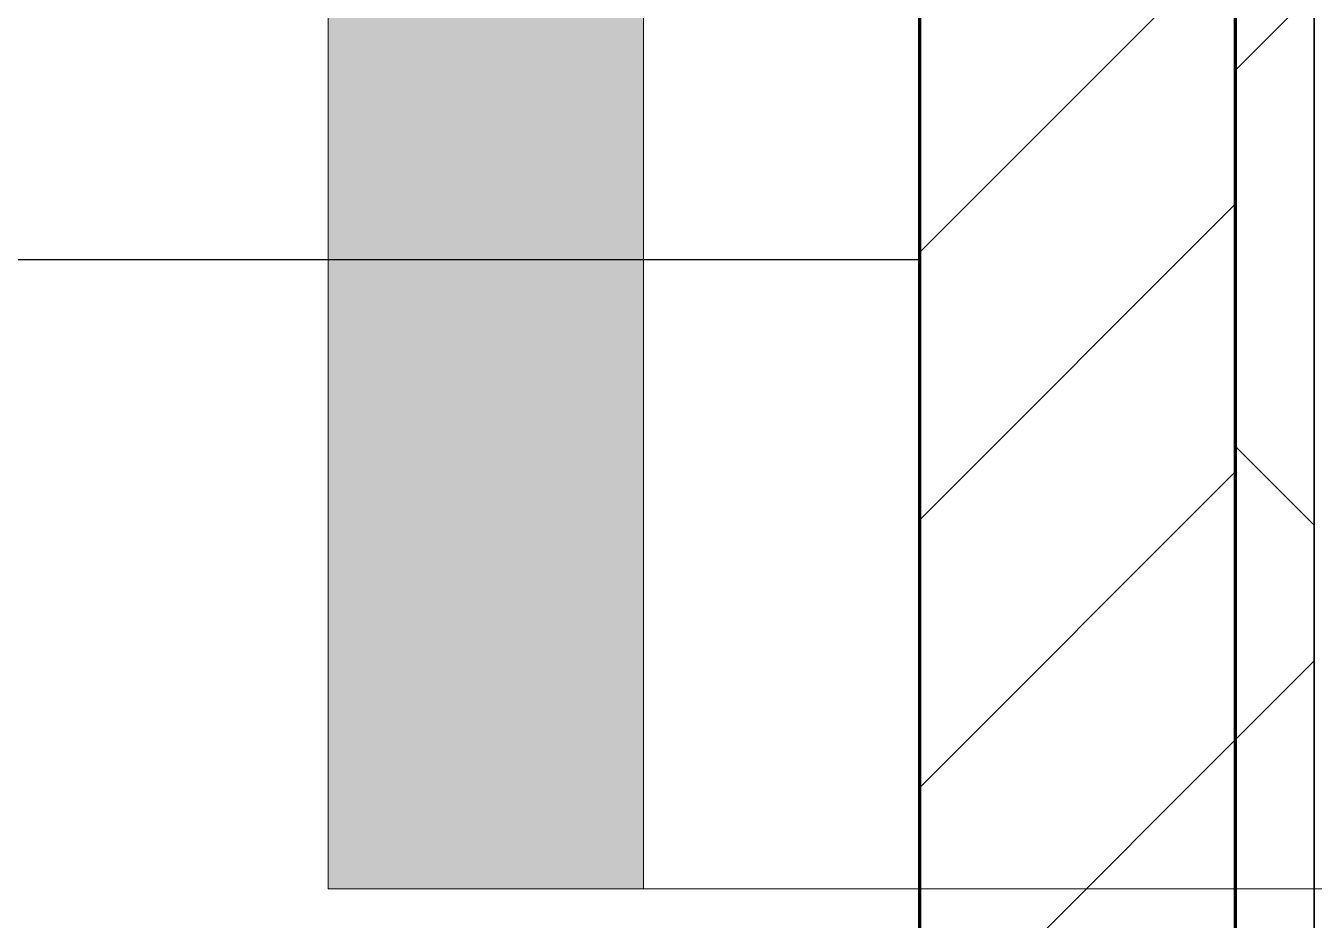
# Model space of a CAD drawing. Header units: millimetres. Extents: x -853432 to -773672, y -18171 to 22484.
# Drawn here: x -821174 to -820357, y 6793 to 7360 of the extents above; entities that cross this region are included whole.
import ezdxf

# ---------------------------------------------------------------- set-up
doc = ezdxf.new("R2010")
doc.units = ezdxf.units.MM
for name, color, linetype, lineweight in [('A-ANNO-NOTE', 3, 'Continuous', 25), ('A-CLNG', 2, 'Continuous', 9), ('A-CLNG-PATT', 2, 'Continuous', 9), ('A-GLAZ-CURT', 2, 'Continuous', 9), ('A-WALL', 5, 'Continuous', 35), ('A-WALL-FNSH', 2, 'Continuous', 35), ('A-WALL-PATT', 1, 'Continuous', 35)]:
    doc.layers.add(name, color=color, linetype=linetype, lineweight=lineweight)

# ---------------------------------------------------------------- blocks, each defined once
blk = doc.blocks.new('DPA_AN_Section Line - UP-Left-16260802-4251-01 ENLARGED CONCOURSE LEVEL - REFLECTED CEILING PLAN - SHEET 2')
at = {"layer": 'A-ANNO-NOTE', "lineweight": 9}
blk.add_hatch(color=256, dxfattribs=at).paths.add_polyline_path([(75, -9), (73, -9), (73, 0), (75, 0)])
blk.add_line((7.4999, 0), (75, 0), dxfattribs=at)
at = {"layer": 'A-ANNO-NOTE', "lineweight": 18}
for p, q in [((75, 0), (73, 0)), ((73, 0), (73, -9)), ((75, -9), (75, 0))]:
    blk.add_line(p, q, dxfattribs=at)
blk = doc.blocks.new('PPLS-PP19_Custom Tile Pattern - Custom Tile Pattern-V184-4251-01 ENLARGED CONCOURSE LEVEL - REFLECTED CEILING PLAN - SHEET 2')
at = {"layer": 'A-GLAZ-CURT'}
for p, q in [((-300, 0), (300, 0)), ((300, 0), (-300, 0)), ((195.99, 0), (213.31, 0)), ((213.31, 0), (195.99, 0)), ((230.06, 0), (300, 0)), ((-300, -50), (300, -50)), ((300, -50), (-300, -50))]:
    blk.add_line(p, q, dxfattribs=at)
for points, knots in [([(-26.75, 0), (-27.82, 0), (-36.18, 0), (-53.55, 0), (-78.2, 0), (-110.94, 0), (-130.52, 0), (-147.74, 0), (-149.07, 0)], [-8718.362214, -8718.362214, -8718.362214, -8718.362214, -8532.293389, -8073.216054, -7508.296369, -7004.680444, -6449.282163, -6277.220794, -6277.220794, -6277.220794, -6277.220794]), ([(-115.82, 0), (-114.96, 0), (-110.41, 0), (-96.78, 0), (-71.33, 0), (-42.53, 0), (-12.78, 0), (4.23, 0), (9.64, 0), (10.14, 0), (10.18, 0)], [-5724.064692, -5724.064692, -5724.064692, -5724.064692, -5430.283136, -5103.229623, -4799.173296, -4065.652676, -3589.737505, -3285.047089, -3066.359526, -3044.715262, -3044.715262, -3044.715262, -3044.715262]), ([(-12.41, 0), (-17.53, 0), (-26.77, 0), (-40, 0), (-56.24, 0), (-75.59, 0), (-94, 0), (-112.01, 0), (-114.94, 0), (-115.63, 0)], [-2435.772209, -2435.772209, -2435.772209, -2435.772209, -2125.455881, -1792.521578, -1466.981642, -1208.454564, -789.402658, -501.969187, -243.577221, -243.577221, -243.577221, -243.577221]), ([(-83.28, 0), (-83.28, 0), (-82.91, 0), (-76.14, 0), (-62.97, 0), (-48.14, 0), (-36.49, 0), (-33.57, 0), (-29.94, 0), (-28.57, 0)], [-1393.4169, -1393.4169, -1393.4169, -1393.4169, -1353.722004, -1274.333717, -1073.56893, -651.549973, -296.515819, -83.513472, 0, 0, 0, 0]), ([(-66.39, 0), (-66.39, 0), (-63.63, 0), (-53.63, 0), (-34.42, 0), (-29.82, 0), (-29.19, 0)], [-2493.31794, -2493.31794, -2493.31794, -2493.31794, -2315.303971, -1809.437387, -963.711516, -666.19313, -666.19313, -666.19313, -666.19313]), ([(31.18, 0), (25.97, 0), (11.99, 0), (-16.92, 0), (-47.42, 0), (-65.77, 0), (-66.37, 0), (-66.38, 0)], [-4496.803627, -4496.803627, -4496.803627, -4496.803627, -4222.080604, -3745.412743, -2981.410125, -2542.574734, -2498.224237, -2498.224237, -2498.224237, -2498.224237]), ([(-58.83, 0), (-58.37, 0), (-57.29, 0), (-54.23, 0), (-46.33, 0), (-42.62, 0), (-41.76, 0)], [-4859.52896, -4859.52896, -4859.52896, -4859.52896, -4680.891996, -4469.85053, -4321.566175, -4270.495146, -4270.495146, -4270.495146, -4270.495146]), ([(-53.74, 0), (-50.81, 0), (-44.86, 0), (-40.79, 0), (-40.46, 0), (-40.44, 0)], [-2704.837794, -2704.837794, -2704.837794, -2704.837794, -2474.780881, -2410.990208, -2350.645972, -2350.645972, -2350.645972, -2350.645972]), ([(-53.62, 0), (-53.39, 0), (-51.92, 0), (-48.53, 0), (-30.79, 0), (-18.03, 0), (8.61, 0), (15.02, 0), (22.91, 0), (31, 0), (39.04, 0), (51.19, 0), (58.74, 0), (61.34, 0), (61.45, 0)], [-3715.681203, -3715.681203, -3715.681203, -3715.681203, -3689.699207, -3546.54457, -3315.260113, -2864.387349, -2439.246196, -2084.094819, -1956.422387, -1818.904206, -1645.594513, -1443.202566, -1228.752106, -1120.932285, -1120.932285, -1120.932285, -1120.932285]), ([(-29.03, 0), (-33.97, 0), (-42.05, 0), (-50.09, 0), (-53.17, 0)], [-2680.714891, -2680.714891, -2680.714891, -2680.714891, -2413.671296, -2251.800508, -2251.800508, -2251.800508, -2251.800508]), ([(-36.33, 0), (-36.43, 0), (-37.27, 0), (-45.02, 0), (-45.87, 0), (-50.85, 0), (-53.14, 0)], [-1855.773136, -1855.773136, -1855.773136, -1855.773136, -1810.870157, -1672.078046, -1405.135169, -1237.182091, -1237.182091, -1237.182091, -1237.182091]), ([(-36.62, 0), (-36.62, 0), (-40.35, 0), (-43.42, 0), (-48.79, 0), (-52.49, 0)], [-4069.478503, -4069.478503, -4069.478503, -4069.478503, -3858.647035, -3538.256648, -3120.746453, -3120.746453, -3120.746453, -3120.746453]), ([(-51.83, 0), (-51.83, 0), (-51.78, 0), (-47.4, 0), (-46.01, 0), (-40.22, 0), (-36.78, 0)], [-632.814994, -632.814994, -632.814994, -632.814994, -627.965721, -508.377888, -260.442412, 0, 0, 0, 0]), ([(70.96, 0), (70.71, 0), (65.32, 0), (53.52, 0), (37, 0), (24.07, 0), (12.82, 0), (-2.9, 0), (-20.62, 0), (-32.81, 0), (-44.85, 0), (-51.43, 0), (-51.79, 0)], [-2966.590051, -2966.590051, -2966.590051, -2966.590051, -2950.589685, -2634.532728, -2313.748533, -2106.613311, -1925.670641, -1617.263037, -1290.787923, -1039.307308, -819.71621, -644.910881, -644.910881, -644.910881, -644.910881]), ([(-41.76, 0), (-39.9, 0), (-37.72, 0), (-36.92, 0), (-36.77, 0)], [-4270.495146, -4270.495146, -4270.495146, -4270.495146, -4161.040818, -4106.245333, -4106.245333, -4106.245333, -4106.245333]), ([(-36.78, 0), (-32.43, 0), (-24.42, 0), (-15.84, 0), (-12.66, 0)], [-6191.144455, -6191.144455, -6191.144455, -6191.144455, -5862.463379, -5675.215751, -5675.215751, -5675.215751, -5675.215751]), ([(-36.29, 0), (-36.29, 0), (-34.66, 0), (-28.88, 0), (-26.95, 0), (-26.54, 0)], [-9150.272121, -9150.272121, -9150.272121, -9150.272121, -9057.163041, -8919.836787, -8834.607043, -8834.607043, -8834.607043, -8834.607043]), ([(30.82, 0), (29.27, 0), (20.14, 0), (3.54, 0), (-16.58, 0), (-34.76, 0), (-36.04, 0)], [-10462.034656, -10462.034656, -10462.034656, -10462.034656, -10363.088938, -9884.23066, -9424.652049, -9182.880979, -9182.880979, -9182.880979, -9182.880979]), ([(-33.34, 0), (-33.34, 0), (-32.93, 0), (-31.16, 0), (-30.52, 0)], [-2415.024266, -2415.024266, -2415.024266, -2415.024266, -2357.633367, -2323.618664, -2323.618664, -2323.618664, -2323.618664]), ([(-12.6, 0), (-14.55, 0), (-22, 0), (-30.57, 0), (-31.82, 0), (-32, 0)], [-3098.158219, -3098.158219, -3098.158219, -3098.158219, -2994.501669, -2698.150104, -2614.070998, -2614.070998, -2614.070998, -2614.070998]), ([(-30.76, 0), (-30.73, 0), (-29.99, 0), (-23.47, 0), (-15.75, 0), (-15.19, 0)], [-54176.191683, -54176.191683, -54176.191683, -54176.191683, -54157.274271, -53749.15266, -53717.791567, -53717.791567, -53717.791567, -53717.791567]), ([(-30.52, 0), (-27.11, 0), (-17.83, 0), (5.99, 0), (22.06, 0), (37.44, 0), (45.92, 0), (57.76, 0), (64.47, 0), (72.74, 0), (75.22, 0), (76.03, 0), (76.21, 0)], [-2323.618664, -2323.618664, -2323.618664, -2323.618664, -2142.497158, -1716.209403, -1206.526904, -1089.329421, -901.315459, -753.071572, -495.328968, -421.953223, -334.951786, -290.452333, -290.452333, -290.452333, -290.452333]), ([(-13, 0), (-14.35, 0), (-17.68, 0), (-25.97, 0), (-29.52, 0), (-30.21, 0)], [-55207.591944, -55207.591944, -55207.591944, -55207.591944, -54789.006179, -54461.685999, -54290.791712, -54290.791712, -54290.791712, -54290.791712]), ([(-12.97, 0), (-14.27, 0), (-19.49, 0), (-24.92, 0), (-29.03, 0)], [-2978.572101, -2978.572101, -2978.572101, -2978.572101, -2903.012179, -2680.714891, -2680.714891, -2680.714891, -2680.714891]), ([(-28.98, 0), (-28.66, 0), (-27.39, 0), (-24.45, 0), (-22.56, 0)], [-166.548282, -166.548282, -166.548282, -166.548282, -102.06493, 0, 0, 0, 0]), ([(-28.57, 0), (-26.93, 0), (-20.57, 0), (-15.92, 0), (-12.5, 0)], [-5361.429781, -5361.429781, -5361.429781, -5361.429781, -5261.36855, -5063.572571, -5063.572571, -5063.572571, -5063.572571]), ([(-22.56, 0), (-20.27, 0), (-17.03, 0), (-11.36, 0), (-7.66, 0), (-6.6, 0), (-6.44, 0)], [-56468.192263, -56468.192263, -56468.192263, -56468.192263, -56344.022017, -56303.229861, -56166.290093, -56124.392176, -56124.392176, -56124.392176, -56124.392176]), ([(-12.19, 0), (-8.24, 0), (10.03, 0), (42.82, 0), (88.72, 0), (120.63, 0), (138.28, 0), (138.53, 0)], [-452.854986, -452.854986, -452.854986, -452.854986, -429.606584, -390.253598, -346.313304, -291.370682, -290.5735, -290.5735, -290.5735, -290.5735]), ([(-12.1, 0), (-12, 0), (-7.27, 0), (2.08, 0), (13.15, 0), (21.24, 0), (24.62, 0), (24.72, 0), (24.72, 0)], [-5055.99472, -5055.99472, -5055.99472, -5055.99472, -5050.479954, -4785.90057, -4596.498881, -4445.288762, -4384.376941, -4376.041937, -4376.041937, -4376.041937, -4376.041937]), ([(9.32, 0), (9.08, 0), (7.65, 0), (2.57, 0), (-6.04, 0), (-10.83, 0), (-12.1, 0)], [-2922.926651, -2922.926651, -2922.926651, -2922.926651, -2882.788014, -2720.818881, -2518.50168, -2441.960695, -2441.960695, -2441.960695, -2441.960695]), ([(70.61, 0), (66.16, 0), (55.8, 0), (39.61, 0), (24.74, 0), (4.9, 0), (-7.83, 0), (-12.09, 0)], [-4647.237329, -4647.237329, -4647.237329, -4647.237329, -4326.416877, -4098.545751, -3766.694881, -3333.063701, -3107.242497, -3107.242497, -3107.242497, -3107.242497]), ([(-12.09, 0), (-6.58, 0), (12.71, 0), (43.36, 0), (70.92, 0), (82.12, 0), (83.66, 0)], [-5664.09517, -5664.09517, -5664.09517, -5664.09517, -5340.621928, -4573.028122, -4094.177415, -3869.465285, -3869.465285, -3869.465285, -3869.465285]), ([(8.33, 0), (8.19, 0), (7.18, 0), (1.27, 0), (-7.12, 0), (-12.06, 0)], [-3574.286521, -3574.286521, -3574.286521, -3574.286521, -3526.962355, -3285.499107, -2996.194494, -2996.194494, -2996.194494, -2996.194494]), ([(-6.54, 0), (-6.73, 0), (-7.2, 0), (-7.6, 0), (-7.79, 0)], [-56009.792147, -56009.792147, -56009.792147, -56009.792147, -55949.290093, -55895.192118, -55895.192118, -55895.192118, -55895.192118]), ([(-2.63, 0), (-2.47, 0), (-1.22, 0), (4.92, 0), (15.97, 0), (22.54, 0), (24.49, 0)], [-226.825321, -226.825321, -226.825321, -226.825321, -220.269177, -206.416616, -198.214427, -187.717507, -187.717507, -187.717507, -187.717507]), ([(70.97, 0), (66.64, 0), (54.73, 0), (35.84, 0), (12, 0), (3.08, 0), (-1.67, 0), (-2.25, 0)], [-343.080582, -343.080582, -343.080582, -343.080582, -330.153101, -307.516438, -285.83788, -246.234814, -234.646884, -234.646884, -234.646884, -234.646884]), ([(24.69, 0), (24.54, 0), (20.99, 0), (15.48, 0), (10.8, 0), (9.63, 0)], [-4368.572414, -4368.572414, -4368.572414, -4368.572414, -4306.476363, -4080.000647, -3772.857994, -3772.857994, -3772.857994, -3772.857994]), ([(18.16, 0), (19.15, 0), (24.25, 0), (25.66, 0), (26.12, 0)], [-5700.113719, -5700.113719, -5700.113719, -5700.113719, -5554.232259, -5302.431367, -5302.431367, -5302.431367, -5302.431367]), ([(69.84, 0), (67.49, 0), (61.19, 0), (51.85, 0), (43.81, 0), (29.53, 0), (20.67, 0), (18.85, 0), (18.16, 0)], [-6861.970004, -6861.970004, -6861.970004, -6861.970004, -6738.82075, -6548.303034, -6314.283804, -6135.05769, -5972.647715, -5832.674503, -5832.674503, -5832.674503, -5832.674503]), ([(27.44, 0), (27.9, 0), (29.54, 0), (38.07, 0), (53.39, 0), (71.67, 0), (84.83, 0), (86.01, 0), (92.51, 0), (94.33, 0)], [-5037.309798, -5037.309798, -5037.309798, -5037.309798, -4887.603822, -4705.298446, -4353.683244, -3960.84581, -3759.045785, -3336.541051, -2783.776468, -2783.776468, -2783.776468, -2783.776468]), ([(27.89, 0), (29.09, 0), (33.4, 0), (48.37, 0), (61.43, 0), (69.15, 0), (69.85, 0)], [-147.777612, -147.777612, -147.777612, -147.777612, -135.792042, -118.513713, -97.899267, -95.855748, -95.855748, -95.855748, -95.855748]), ([(53.18, 0), (53.06, 0), (52.22, 0), (44.99, 0), (36.46, 0), (30.82, 0)], [-622.740158, -622.740158, -622.740158, -622.740158, -566.066452, -360.610861, 0, 0, 0, 0]), ([(136.44, 0), (121.66, 0), (86.93, 0), (51.16, 0), (31.18, 0)], [-106.750556, -106.750556, -106.750556, -106.750556, -59.610984, 0, 0, 0, 0]), ([(70.09, 0), (69.74, 0), (64.8, 0), (57.82, 0), (46.51, 0), (41.18, 0), (36.02, 0), (35.54, 0), (35.54, 0)], [-358.877847, -358.877847, -358.877847, -358.877847, -357.622665, -341.267687, -334.000314, -326.15566, -319.318397, -317.489778, -317.489778, -317.489778, -317.489778]), ([(36.29, 0), (37.77, 0), (48.82, 0), (64.79, 0), (95.91, 0), (124.45, 0), (132.42, 0), (134.6, 0)], [-314.598523, -314.598523, -314.598523, -314.598523, -305.899624, -287.17622, -249.500363, -194.761443, -152.241002, -152.241002, -152.241002, -152.241002]), ([(61.47, 0), (61.47, 0), (61.21, 0), (54.61, 0), (53.71, 0), (53.56, 0)], [-1113.311073, -1113.311073, -1113.311073, -1113.311073, -1096.402191, -891.204116, -747.28819, -747.28819, -747.28819, -747.28819]), ([(70.96, 0), (81.59, 0), (101.37, 0), (116.36, 0), (128.63, 0), (128.95, 0)], [-94.772409, -94.772409, -94.772409, -94.772409, -63.759246, -39.050993, -35.895543, -35.895543, -35.895543, -35.895543]), ([(168.37, 0), (167.68, 0), (162.47, 0), (147.02, 0), (110.27, 0), (82.73, 0), (70.97, 0)], [-543.375029, -543.375029, -543.375029, -543.375029, -530.793311, -458.593899, -401.860199, -359.918825, -359.918825, -359.918825, -359.918825]), ([(76.22, 0), (75.58, 0), (73.74, 0), (71.31, 0), (71.01, 0)], [-193.634889, -193.634889, -193.634889, -193.634889, -31.537676, -9.860623, -9.860623, -9.860623, -9.860623]), ([(114.39, 0), (114.2, 0), (112.08, 0), (105.42, 0), (92.38, 0), (85.59, 0), (76.43, 0), (71.8, 0), (71.02, 0)], [-8148.58938, -8148.58938, -8148.58938, -8148.58938, -8105.191388, -7723.759874, -7531.75727, -7135.649961, -6924.452779, -6882.628366, -6882.628366, -6882.628366, -6882.628366]), ([(103.09, 0), (101.08, 0), (90.87, 0), (80.41, 0), (72.04, 0)], [-375.435014, -375.435014, -375.435014, -375.435014, -369.147452, -344.148763, -344.148763, -344.148763, -344.148763]), ([(94.4, 0), (94.4, 0), (94.64, 0), (99.11, 0), (108.97, 0), (120.79, 0), (139.94, 0), (163.31, 0), (185.23, 0), (193.62, 0), (194.69, 0), (194.79, 0)], [-2348.345796, -2348.345796, -2348.345796, -2348.345796, -2310.419338, -2233.599744, -2052.234781, -1843.028543, -1530.39897, -1095.004608, -529.74427, -295.064701, -265.121568, -265.121568, -265.121568, -265.121568]), ([(129.02, 0), (129.02, 0), (124.41, 0), (122.35, 0), (114.96, 0), (108.04, 0), (103.09, 0)], [-35.386604, -35.386604, -35.386604, -35.386604, -31.430235, -22.807238, -15.488593, 0, 0, 0, 0]), ([(152.98, 0), (152.7, 0), (149.33, 0), (143.29, 0), (134.04, 0), (126.24, 0), (118.6, 0), (114.23, 0), (111.98, 0), (105.66, 0), (105.23, 0), (105.23, 0)], [-10121.405756, -10121.405756, -10121.405756, -10121.405756, -10098.273015, -9847.788484, -9677.714971, -9567.007022, -9453.21225, -9220.200448, -9012.77275, -8966.157302, -8929.495943, -8929.495943, -8929.495943, -8929.495943]), ([(105.26, 0), (105.52, 0), (111.01, 0), (112.65, 0), (113.59, 0)], [-8920.561005, -8920.561005, -8920.561005, -8920.561005, -8814.835624, -8577.462505, -8577.462505, -8577.462505, -8577.462505]), ([(128.58, 0), (128.8, 0), (130.16, 0), (139.26, 0), (152.67, 0), (161.24, 0), (162.19, 0), (162.75, 0)], [-633.326174, -633.326174, -633.326174, -633.326174, -627.736123, -618.981161, -602.094757, -592.980799, -581.414464, -581.414464, -581.414464, -581.414464]), ([(137.1, 0), (136, 0), (133.64, 0), (129.87, 0), (129.11, 0)], [-670.405967, -670.405967, -670.405967, -670.405967, -651.020627, -640.742133, -640.742133, -640.742133, -640.742133]), ([(193.8, 0), (193.33, 0), (190.11, 0), (183.13, 0), (171, 0), (161.95, 0), (161.28, 0), (158.35, 0), (157.85, 0), (157.77, 0)], [-11665.349007, -11665.349007, -11665.349007, -11665.349007, -11565.880756, -11105.624034, -10839.086983, -10768.332124, -10666.779182, -10580.760289, -10550.278881, -10550.278881, -10550.278881, -10550.278881]), ([(300, 0), (286.53, 0), (254.22, 0), (207.11, 0), (177.41, 0), (159.34, 0), (158.33, 0), (158.3, 0)], [-285.253232, -285.253232, -285.253232, -285.253232, -244.693688, -187.987675, -143.776725, -129.632772, -123.352749, -123.352749, -123.352749, -123.352749]), ([(159.07, 0), (159.13, 0), (160.84, 0), (165.21, 0), (174.15, 0), (185.98, 0), (208.82, 0), (219.42, 0), (230.06, 0)], [-115.643202, -115.643202, -115.643202, -115.643202, -114.681583, -87.660824, -65.295536, -41.623857, -24.459831, 0, 0, 0, 0]), ([(162.75, 0), (165.4, 0), (170.91, 0), (172.61, 0), (172.61, 0)], [-111.264224, -111.264224, -111.264224, -111.264224, -56.742688, -19.085662, -19.085662, -19.085662, -19.085662]), ([(236.05, 0), (233.23, 0), (226.28, 0), (221.1, 0), (200.27, 0), (182.99, 0), (174.27, 0), (169.67, 0), (168.99, 0)], [-9370.397836, -9370.397836, -9370.397836, -9370.397836, -9221.510254, -9016.44624, -8717.832359, -8253.978395, -8152.463617, -8069.855175, -8069.855175, -8069.855175, -8069.855175]), ([(215.22, 0), (214.62, 0), (210.55, 0), (203.98, 0), (187.54, 0), (175.3, 0), (169.49, 0)], [-203.825446, -203.825446, -203.825446, -203.825446, -198.527383, -184.406837, -162.427601, -142.916156, -142.916156, -142.916156, -142.916156]), ([(171.51, 0), (176.48, 0), (193.23, 0), (201.73, 0), (208.81, 0), (213.9, 0), (241.96, 0), (266.73, 0), (281.71, 0), (291.71, 0), (296.52, 0), (297.86, 0), (298.09, 0)], [-7971.819559, -7971.819559, -7971.819559, -7971.819559, -7784.112253, -7606.717214, -7289.299508, -7042.621073, -6582.165592, -6068.460911, -5766.029927, -5566.724884, -5280.360606, -5199.253518, -5199.253518, -5199.253518, -5199.253518]), ([(172.07, 0), (177.66, 0), (187.87, 0), (201.08, 0), (207.47, 0), (213.96, 0), (215.11, 0)], [-255.364076, -255.364076, -255.364076, -255.364076, -237.955587, -223.92608, -215.862851, -208.75215, -208.75215, -208.75215, -208.75215]), ([(237.04, 0), (233.27, 0), (225.36, 0), (219.94, 0), (219.02, 0)], [-11398.89526, -11398.89526, -11398.89526, -11398.89526, -11162.864862, -10856.732305, -10856.732305, -10856.732305, -10856.732305]), ([(219.9, 0), (220.86, 0), (227.84, 0), (242.06, 0), (246.54, 0), (246.96, 0)], [-10670.940496, -10670.940496, -10670.940496, -10670.940496, -10511.382485, -9925.173265, -9834.877357, -9834.877357, -9834.877357, -9834.877357]), ([(247.1, 0), (246.76, 0), (245.04, 0), (240.97, 0), (237.43, 0), (237.12, 0)], [-9649.085549, -9649.085549, -9649.085549, -9649.085549, -9581.591397, -9406.094246, -9389.491834, -9389.491834, -9389.491834, -9389.491834]), ([(300, 0), (288.22, 0), (266.83, 0), (245.71, 0), (237.78, 0)], [-12528.858583, -12528.858583, -12528.858583, -12528.858583, -11905.454923, -11414.107731, -11414.107731, -11414.107731, -11414.107731]), ([(284.76, 0), (284.76, 0), (285.09, 0), (287.47, 0), (293.59, 0), (297.76, 0), (300, 0)], [-4110.630118, -4110.630118, -4110.630118, -4110.630118, -4053.389046, -3959.664717, -3862.421465, -3746.95702, -3746.95702, -3746.95702, -3746.95702]), ([(297.38, 0), (295.84, 0), (291.62, 0), (285.38, 0), (284.87, 0)], [-4803.172655, -4803.172655, -4803.172655, -4803.172655, -4358.271401, -4143.037883, -4143.037883, -4143.037883, -4143.037883])]:
    blk.add_open_spline(points, degree=3, knots=knots, dxfattribs=at)
for points in [[(-39.84, 0), (-39.08, 0), (-38.11, 0), (-37.36, 0)], [(-15.19, 0), (-14.71, 0), (-13.88, 0), (-12.76, 0)], [(24.49, 0), (25.23, 0), (25.72, 0), (26.04, 0)], [(76.63, 0), (75, 0), (73.04, 0), (70.97, 0)], [(80.35, 0), (79.57, 0), (78.27, 0), (76.63, 0)], [(84.06, 0), (83.48, 0), (82.41, 0), (81.72, 0)], [(157.9, 0), (157.09, 0), (155.7, 0), (154.08, 0)], [(168.74, 0), (168.74, 0), (169.81, 0), (171.51, 0)], [(195.11, 0), (194.91, 0), (194.44, 0), (193.8, 0)]]:
    blk.add_open_spline(points, degree=3, dxfattribs=at)
blk = doc.blocks.new('PPLS-PP19_Custom Tile Pattern - Custom Tile Pattern-V185-4251-01 ENLARGED CONCOURSE LEVEL - REFLECTED CEILING PLAN - SHEET 2')
at = {"layer": 'A-GLAZ-CURT'}
for p, q in [((-300, 0), (300, 0)), ((300, 0), (-300, 0)), ((-293.07, 0), (-279.86, 0)), ((-279.86, 0), (-293.07, 0)), ((-279.41, 0), (-275.75, 0)), ((-275.75, 0), (-279.41, 0)), ((-222.32, 0), (-205, 0)), ((-205, 0), (-222.32, 0)), ((-300, -50), (300, -50)), ((300, -50), (-300, -50))]:
    blk.add_line(p, q, dxfattribs=at)
at = {"layer": 'A-GLAZ-CURT', "flags": 128}
for points in [[(-300, 0), (-291.56, 0), (-283.3, 0), (-275.2, 0), (-267.26, 0), (-259.45, 0), (-251.77, 0), (-244.2, 0), (-236.74, 0), (-229.36, 0), (-222.06, 0), (-214.83, 0), (-207.71, 0), (-200.76, 0), (-194.02, 0), (-187.54, 0), (-181.38, 0), (-175.58, 0), (-170.25, 0), (-165.64, 0), (-162.01, 0), (-159.53, 0), (-157.46, 0), (-154.52, 0), (-149.42, 0), (-141.84, 0), (-132.81, 0), (-126.08, 0)], [(-196.83, 0), (-202.58, 0), (-209.04, 0), (-215.73, 0), (-222.63, 0), (-229.72, 0), (-236.97, 0), (-244.39, 0), (-251.96, 0), (-259.67, 0), (-267.51, 0), (-275.48, 0), (-283.55, 0), (-291.73, 0), (-300, 0)], [(-125.17, 0), (-128.55, 0), (-134.16, 0), (-140.03, 0), (-145.5, 0), (-150.63, 0), (-155.53, 0), (-160.27, 0), (-164.95, 0), (-169.65, 0), (-174.47, 0), (-179.49, 0), (-184.81, 0), (-190.44, 0), (-196.37, 0)]]:
    blk.add_lwpolyline(points, dxfattribs=at)
at = {"layer": 'A-GLAZ-CURT'}
for points, knots in [([(-300, 0), (-284.65, 0), (-236.57, 0), (-174.61, 0), (-132.22, 0), (-117.04, 0), (-114.32, 0)], [-5323.127839, -5323.127839, -5323.127839, -5323.127839, -4502.809032, -2700.551212, -1002.059161, -665.39098, -665.39098, -665.39098, -665.39098]), ([(-113.79, 0), (-120.4, 0), (-149.27, 0), (-202.69, 0), (-262.56, 0), (-294.48, 0), (-300, 0)], [-17783.083781, -17783.083781, -17783.083781, -17783.083781, -17136.203329, -15131.813646, -13729.592194, -13439.944408, -13439.944408, -13439.944408, -13439.944408]), ([(-137.88, 0), (-140.56, 0), (-147.66, 0), (-147.69, 0), (-158.72, 0), (-174.02, 0), (-185.59, 0), (-209.77, 0), (-232.01, 0), (-255.22, 0), (-262.59, 0), (-264.9, 0), (-265.4, 0)], [-3187.727384, -3187.727384, -3187.727384, -3187.727384, -2919.378265, -2477.344047, -2237.412286, -2029.680487, -1755.085331, -1400.429864, -858.079193, -543.655514, -208.940337, 0, 0, 0, 0]), ([(-258.6, 0), (-257.91, 0), (-254.26, 0), (-241.25, 0), (-225.99, 0), (-213.1, 0), (-204.46, 0), (-199.67, 0), (-197.96, 0)], [-5722.54675, -5722.54675, -5722.54675, -5722.54675, -5657.471696, -5413.335975, -5017.494783, -4832.723979, -4666.091899, -4570.356129, -4570.356129, -4570.356129, -4570.356129]), ([(-133.82, 0), (-135.51, 0), (-137.8, 0), (-149.31, 0), (-162.01, 0), (-177.91, 0), (-199.46, 0), (-216.65, 0), (-231.26, 0), (-233.46, 0), (-234, 0)], [-2731.647847, -2731.647847, -2731.647847, -2731.647847, -2418.507304, -2308.929706, -2113.765672, -1763.376603, -1422.553702, -978.033455, -846.069444, -682.911962, -682.911962, -682.911962, -682.911962]), ([(-233.49, 0), (-233.44, 0), (-232.38, 0), (-230.74, 0), (-225.3, 0), (-223.63, 0)], [-455.274641, -455.274641, -455.274641, -455.274641, -440.605512, -119.536984, 0, 0, 0, 0]), ([(-223.63, 0), (-219.39, 0), (-210.16, 0), (-201.14, 0), (-197.48, 0)], [-5463.295695, -5463.295695, -5463.295695, -5463.295695, -5161.076232, -4957.434982, -4957.434982, -4957.434982, -4957.434982]), ([(-196.84, 0), (-193.13, 0), (-184.41, 0), (-169.02, 0), (-152.12, 0), (-136.84, 0), (-127.33, 0), (-124.19, 0), (-123.43, 0), (-123.28, 0)], [-4945.498628, -4945.498628, -4945.498628, -4945.498628, -4739.070012, -4465.409639, -4149.119819, -3839.893365, -3647.167523, -3488.92562, -3439.852845, -3439.852845, -3439.852845, -3439.852845]), ([(-195.9, 0), (-192.68, 0), (-183.52, 0), (-171.77, 0), (-158.7, 0), (-157.22, 0)], [-4531.949775, -4531.949775, -4531.949775, -4531.949775, -4349.945572, -4000.813434, -3840.635403, -3840.635403, -3840.635403, -3840.635403]), ([(-152.35, 0), (-151.03, 0), (-147.71, 0), (-143.57, 0), (-138.62, 0)], [-3494.978217, -3494.978217, -3494.978217, -3494.978217, -3371.022232, -3227.460399, -3227.460399, -3227.460399, -3227.460399]), ([(-118.78, 0), (-121.86, 0), (-126.28, 0), (-136.96, 0), (-147.46, 0), (-150.03, 0), (-150.57, 0)], [-5938.474035, -5938.474035, -5938.474035, -5938.474035, -5700.061948, -5508.838257, -5298.784692, -5196.16478, -5196.16478, -5196.16478, -5196.16478]), ([(-150.34, 0), (-150.07, 0), (-147.75, 0), (-142.6, 0), (-127.26, 0), (-107.3, 0), (-90.42, 0), (-75.26, 0), (-68.41, 0), (-65.12, 0), (-63.63, 0)], [-4948.728362, -4948.728362, -4948.728362, -4948.728362, -4883.323924, -4440.880425, -4054.690705, -3793.097032, -3402.597032, -3144.956779, -3050.982048, -2969.237017, -2969.237017, -2969.237017, -2969.237017]), ([(-72.25, 0), (-74.89, 0), (-86.51, 0), (-110.94, 0), (-130.52, 0), (-147.74, 0), (-149.07, 0)], [-7661.447982, -7661.447982, -7661.447982, -7661.447982, -7508.296369, -7004.680444, -6449.282163, -6277.220794, -6277.220794, -6277.220794, -6277.220794]), ([(-148.23, 0), (-146.94, 0), (-140.15, 0), (-137.28, 0), (-133.93, 0), (-128.78, 0), (-126.5, 0)], [-6162.058746, -6162.058746, -6162.058746, -6162.058746, -6017.569127, -5560.701257, -5364.112219, -5231.017328, -5231.017328, -5231.017328, -5231.017328]), ([(-113.79, 0), (-118.1, 0), (-126.4, 0), (-139.03, 0), (-146.11, 0), (-146.95, 0)], [-1171.255208, -1171.255208, -1171.255208, -1171.255208, -945.742622, -741.901385, -489.130243, -489.130243, -489.130243, -489.130243]), ([(-146.69, 0), (-146.59, 0), (-145.49, 0), (-135.69, 0), (-128.29, 0), (-125.15, 0)], [-420.34245, -420.34245, -420.34245, -420.34245, -406.956646, -290.263673, 0, 0, 0, 0]), ([(-127.41, 0), (-131.63, 0), (-133.16, 0), (-134.09, 0), (-134.15, 0)], [-8540.990293, -8540.990293, -8540.990293, -8540.990293, -8266.114998, -8246.473386, -8246.473386, -8246.473386, -8246.473386]), ([(-134.15, 0), (-133.32, 0), (-130.31, 0), (-122.23, 0), (-115.73, 0), (-114.89, 0)], [-7657.439573, -7657.439573, -7657.439573, -7657.439573, -7293.749979, -6839.55839, -6773.888853, -6773.888853, -6773.888853, -6773.888853]), ([(-120.13, 0), (-120.14, 0), (-120.24, 0), (-121.3, 0), (-129.25, 0), (-133.82, 0)], [-2933.992132, -2933.992132, -2933.992132, -2933.992132, -2920.575025, -2840.280255, -2731.647847, -2731.647847, -2731.647847, -2731.647847]), ([(-113.46, 0), (-113.51, 0), (-114.19, 0), (-119.73, 0), (-125.43, 0), (-127.03, 0), (-127.41, 0)], [-316.199025, -316.199025, -316.199025, -316.199025, -282.672656, -98.539552, -24.539552, 0, 0, 0, 0]), ([(-126.5, 0), (-122.44, 0), (-108.71, 0), (-90.76, 0), (-77.19, 0), (-72.26, 0)], [-5231.017328, -5231.017328, -5231.017328, -5231.017328, -4994.692869, -4542.524482, -4234.826724, -4234.826724, -4234.826724, -4234.826724]), ([(-125.15, 0), (-124.93, 0), (-121.96, 0), (-113.01, 0), (-98.9, 0), (-86.55, 0), (-76.18, 0), (-72.25, 0)], [-3362.7396, -3362.7396, -3362.7396, -3362.7396, -3342.215224, -3074.362186, -2902.289527, -2605.247022, -2391.790975, -2391.790975, -2391.790975, -2391.790975]), ([(-122.08, 0), (-122.01, 0), (-121.69, 0), (-121.2, 0), (-120.88, 0)], [-3136.336417, -3136.336417, -3136.336417, -3136.336417, -3110.304437, -3035.164275, -3035.164275, -3035.164275, -3035.164275]), ([(-36.62, 0), (-36.62, 0), (-40.35, 0), (-44.32, 0), (-58.97, 0), (-85.2, 0), (-107.61, 0), (-116.56, 0), (-117.56, 0)], [-4069.478503, -4069.478503, -4069.478503, -4069.478503, -3858.647035, -3538.256648, -2842.901703, -2193.204658, -1433.981041, -985.49888, -985.49888, -985.49888, -985.49888]), ([(-72.27, 0), (-72.33, 0), (-80.45, 0), (-94, 0), (-109.51, 0), (-113.06, 0), (-113.87, 0)], [-1212.042488, -1212.042488, -1212.042488, -1212.042488, -1208.454564, -789.402658, -501.969187, -377.443103, -377.443103, -377.443103, -377.443103]), ([(-113.85, 0), (-112.77, 0), (-108.42, 0), (-96.78, 0), (-71.33, 0), (-42.53, 0), (-12.78, 0), (4.23, 0), (9.64, 0), (10.14, 0), (10.18, 0)], [-5589.237744, -5589.237744, -5589.237744, -5589.237744, -5430.283136, -5103.229623, -4799.173296, -4065.652676, -3589.737505, -3285.047089, -3066.359526, -3044.715262, -3044.715262, -3044.715262, -3044.715262]), ([(-113.83, 0), (-107.14, 0), (-91.06, 0), (-79.14, 0), (-73.11, 0), (-72.24, 0)], [-6746.805267, -6746.805267, -6746.805267, -6746.805267, -6236.997189, -5713.340575, -5622.658335, -5622.658335, -5622.658335, -5622.658335]), ([(-113.82, 0), (-112.31, 0), (-106.77, 0), (-99.5, 0), (-91.46, 0)], [-645.219536, -645.219536, -645.219536, -645.219536, -460.363443, 0, 0, 0, 0]), ([(-72.93, 0), (-75.51, 0), (-86.87, 0), (-101.72, 0), (-113.31, 0)], [-19442.345229, -19442.345229, -19442.345229, -19442.345229, -18935.241197, -17798.428325, -17798.428325, -17798.428325, -17798.428325]), ([(-72.25, 0), (-74.17, 0), (-85.33, 0), (-99.37, 0), (-111.45, 0), (-113.28, 0)], [-848.457313, -848.457313, -848.457313, -848.457313, -740.068933, -229.489605, -123.718209, -123.718209, -123.718209, -123.718209]), ([(-86.16, 0), (-91.37, 0), (-99.88, 0), (-109.15, 0), (-112.66, 0)], [-1681.3698, -1681.3698, -1681.3698, -1681.3698, -1374.161226, -1190.970275, -1190.970275, -1190.970275, -1190.970275]), ([(-91.46, 0), (-90.09, 0), (-84.7, 0), (-77.43, 0), (-72.73, 0), (-72.64, 0), (-72.64, 0)], [-19832.387487, -19832.387487, -19832.387487, -19832.387487, -19753.885894, -19541.04734, -19478.625389, -19471.062469, -19471.062469, -19471.062469, -19471.062469]), ([(-29.03, 0), (-33.97, 0), (-43.74, 0), (-56.37, 0), (-71.66, 0), (-77.83, 0), (-82.66, 0), (-83.28, 0), (-83.28, 0)], [-2680.714891, -2680.714891, -2680.714891, -2680.714891, -2413.671296, -2161.752162, -2006.592567, -1646.621388, -1424.436217, -1393.971743, -1393.971743, -1393.971743, -1393.971743]), ([(-83.28, 0), (-83.28, 0), (-82.91, 0), (-78.38, 0), (-74.96, 0), (-73.16, 0)], [-1393.4169, -1393.4169, -1393.4169, -1393.4169, -1353.722004, -1274.333717, -1179.514552, -1179.514552, -1179.514552, -1179.514552])]:
    blk.add_open_spline(points, degree=3, knots=knots, dxfattribs=at)
for points in [[(-113.86, 0), (-115.74, 0), (-117.33, 0), (-118.78, 0)], [(-117.74, 0), (-117.32, 0), (-115.98, 0), (-114.79, 0)], [(-115.82, 0), (-115.47, 0), (-114.89, 0), (-114.1, 0)], [(-114.09, 0), (-114.82, 0), (-115.31, 0), (-115.63, 0)], [(-72.26, 0), (-76.9, 0), (-81.48, 0), (-86.16, 0)]]:
    blk.add_open_spline(points, degree=3, dxfattribs=at)
blk = doc.blocks.new('*U1099')
at = {"layer": 'A-CLNG'}
for p, q in [((15275, 500), (15275, 6365)), ((15275, 6365), (15275, 500))]:
    blk.add_line(p, q, dxfattribs=at)
at = {"layer": 'A-GLAZ-CURT', "rotation": 270}
for name, p in [('PPLS-PP19_Custom Tile Pattern - Custom Tile Pattern-V184-4251-01 ENLARGED CONCOURSE LEVEL - REFLECTED CEILING PLAN - SHEET 2', (15525, 3732.5)), ('PPLS-PP19_Custom Tile Pattern - Custom Tile Pattern-V185-4251-01 ENLARGED CONCOURSE LEVEL - REFLECTED CEILING PLAN - SHEET 2', (15525, 3132.5))]:
    blk.add_blockref(name, p, dxfattribs=at)

msp = doc.modelspace()

# ---------------------------------------------------------------- hatches: boundary and pattern name
at = {"layer": 'A-CLNG-PATT', "lineweight": 25}
h = msp.add_hatch(dxfattribs=at)
h.set_pattern_fill('FP_3', color=256, style=0, pattern_type=2)
h.set_pattern_definition([(0, (-828994.9, 9611.5), (0, -600), []), (270, (-828994.9, 9611.5), (-600, -4e-14), [])])
h.paths.add_polyline_path([(-825607.37, 3279.03), (-825607.36, 4079.03), (-823357.38, 4079.03), (-823357.37, 4079.02), (-820607.37, 4079.02), (-820607.37, 9944.02), (-828382.37, 9944.02), (-828382.37, 4068.8), (-827592.59, 3279.03), (-827310.79, 3279.03)])
h.paths.add_polyline_path([(-825994.87, 4811.52), (-825994.87, 5411.52), (-824794.87, 5411.52), (-824794.87, 4811.52), (-825607.37, 4811.52)])
h.paths.add_polyline_path([(-824194.87, 4811.52), (-824194.87, 5411.52), (-822994.87, 5411.52), (-822994.87, 4811.52)])
h.paths.add_polyline_path([(-822394.87, 4811.52), (-822394.87, 5411.52), (-821194.87, 5411.52), (-821194.87, 4811.52)])
h.paths.add_polyline_path([(-827592.59, 4811.52), (-827794.87, 4811.52), (-827794.87, 5411.52), (-826594.87, 5411.52), (-826594.87, 4811.52), (-827310.79, 4811.52)])
h.paths.add_polyline_path([(-821194.87, 6011.52), (-822394.87, 6011.52), (-822394.87, 6611.52), (-821194.87, 6611.52), (-821194.87, 6410.07)])
h.paths.add_polyline_path([(-825994.87, 6011.52), (-825994.87, 6611.52), (-824794.87, 6611.52), (-824794.87, 6011.52), (-825104.62, 6011.52)])
h.paths.add_polyline_path([(-826594.87, 6011.52), (-827794.87, 6011.52), (-827794.87, 6611.52), (-826594.87, 6611.52), (-826594.87, 6410.07)])
h.paths.add_polyline_path([(-824194.87, 6011.52), (-824194.87, 6611.52), (-822994.87, 6611.52), (-822994.87, 6011.52)])
h.paths.add_polyline_path([(-824506.64, 6858.38), (-824509.84, 6858.38), (-824532.29, 6869.19), (-824548.12, 6889.98), (-824553.07, 6914.29), (-824547.83, 6937.27), (-824532.29, 6956.76), (-824508.87, 6967.57), (-824484.12, 6967.19), (-824462.46, 6956.76), (-824446.62, 6935.98), (-824441.37, 6912.98), (-824446.92, 6888.68), (-824462.46, 6869.19), (-824485.87, 6858.38), (-824497.37, 6858.38)])
h.paths.add_polyline_path([(-825994.87, 7211.52), (-825994.87, 7811.52), (-824794.87, 7811.52), (-824794.87, 7211.52), (-825104.62, 7211.52)])
h.paths.add_polyline_path([(-826594.87, 7211.52), (-827794.87, 7211.52), (-827794.87, 7811.52), (-826594.87, 7811.52), (-826594.87, 7738.85)])
h.paths.add_polyline_path([(-822994.87, 7211.52), (-824194.87, 7211.52), (-824194.87, 7811.52), (-822994.87, 7811.52), (-822994.87, 7738.85)])
h.paths.add_polyline_path([(-821194.87, 7211.52), (-822394.87, 7211.52), (-822394.87, 7811.52), (-821194.87, 7811.52), (-821194.87, 7738.85)])
h.paths.add_polyline_path([(-824794.87, 8411.52), (-825994.87, 8411.52), (-825994.87, 9011.52), (-824794.87, 9011.52)])
h.paths.add_polyline_path([(-826594.87, 8411.52), (-827794.87, 8411.52), (-827794.87, 9011.52), (-826594.87, 9011.52)])
h.paths.add_polyline_path([(-822394.87, 8411.52), (-822394.87, 9011.52), (-821194.87, 9011.52), (-821194.87, 8411.52), (-821795.36, 8411.52)])
h.paths.add_polyline_path([(-822994.87, 8411.52), (-824194.87, 8411.52), (-824194.87, 9011.52), (-822994.87, 9011.52)])
at = {"layer": 'A-WALL-PATT', "lineweight": 9}
h = msp.add_hatch(dxfattribs=at)
h.set_pattern_fill('FP_2', color=256, style=0, pattern_type=2)
h.set_pattern_definition([(45, (0, 0), (-84.852814, 84.852814), [])])
h.paths.add_polyline_path([(-820407.37, 3879.02), (-820407.37, 9944.02), (-820607.37, 9944.02), (-820607.37, 3879.02)])
h = msp.add_hatch(dxfattribs=at)
h.set_pattern_fill('FP_4', color=256, style=0, pattern_type=2)
h.set_pattern_definition([(45, (0, 0), (-212.13203, 212.13203), []), (135, (0, 0), (-212.13203, -212.13203), [])])
h.paths.add_polyline_path([(-820357.37, 3879.02), (-820357.37, 9944.02), (-820407.37, 9944.02), (-820407.37, 3879.02)])

# ---------------------------------------------------------------- linework, layer by layer
at = {"layer": 'A-WALL', "color": 7, "lineweight": 70}
for p, q in [((-820607.37, 4079.02), (-820607.37, 9944.02)), ((-820407.37, 9894.02), (-820407.37, 3879.02))]:
    msp.add_line(p, q, dxfattribs=at)
at = {"layer": 'A-WALL-FNSH', "color": 250}
for p, q in [((-820407.37, 3879.02), (-820407.37, 9944.02)), ((-820357.37, 9944.02), (-820357.37, 3879.02))]:
    msp.add_line(p, q, dxfattribs=at)

# ---------------------------------------------------------------- block references
msp.add_blockref('*U1099', (-835882.37, 3579.02))
at = {"layer": 'A-ANNO-NOTE', "xscale": 100, "yscale": 100, "zscale": 100, "rotation": 180}
msp.add_blockref('DPA_AN_Section Line - UP-Left-16260802-4251-01 ENLARGED CONCOURSE LEVEL - REFLECTED CEILING PLAN - SHEET 2', (-813482.49, 6813.06), dxfattribs=at)

doc.saveas('drawing.dxf')
